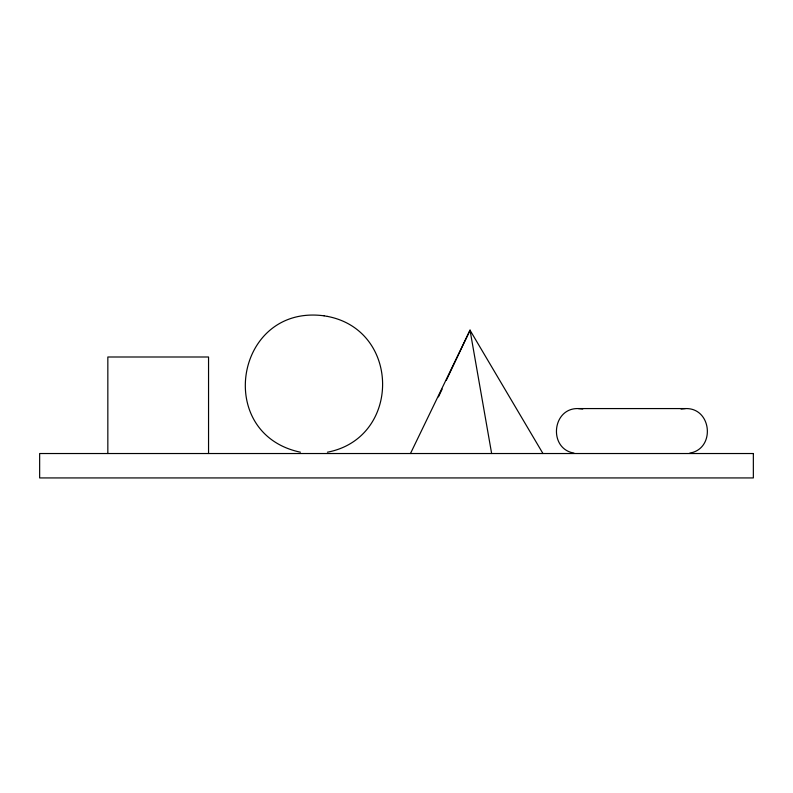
<?xml version="1.0" encoding="UTF-8"?>
<svg xmlns="http://www.w3.org/2000/svg" width="793" height="793" viewBox="0 0 793 793"><rect width="100%" height="100%" fill="white"/><g stroke="black" fill="none" stroke-linecap="round" stroke-linejoin="round"><path stroke-width="1.19" d="M438.46 396.877L442.147 389.095M446.36 380.214L470.041 330.225L542.947 453.527M410.477 453.527L470.041 330.225L470.497 332.644M689.811 453.09C715.653 448.818 711.906 407.671 685.43 408.573L578.384 408.573C551.908 407.671 548.161 448.818 573.993 453.09M327.42 452.198C401 438.202 401 330.403 327.42 316.397M681.048 409L685.43 408.573M578.384 408.573L582.766 409M324.069 315.822C235.471 303.927 213.495 433.86 300.418 452.198M324.079 315.822L327.42 316.397M470.041 330.225L491.64 453.527M208.549 453.527L208.549 356.999L107.838 356.999L107.838 453.527M753.35 453.527L39.65 453.527L39.65 477.931L753.35 477.931L753.35 453.527"/></g></svg>
